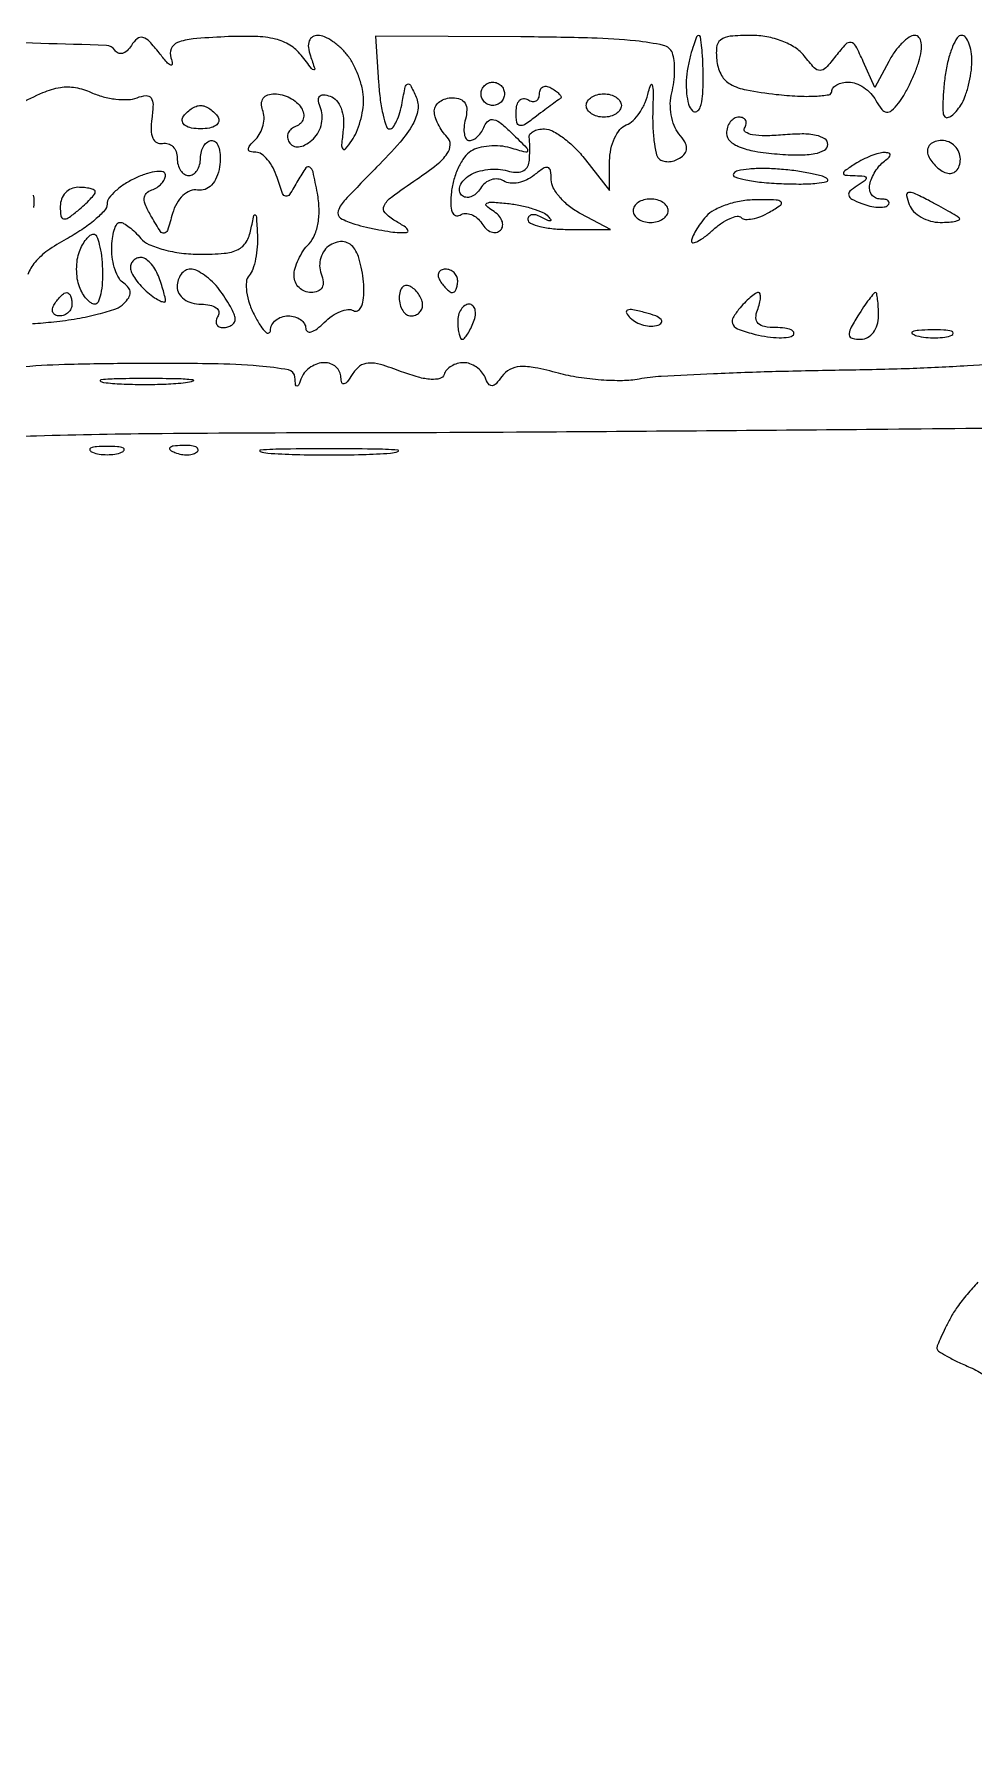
# Model space of a CAD drawing. Extents: x 0 to 37.8, y 0 to 50.8.
# Drawn here: x 6.49 to 13.3, y 38.45 to 50.77 of the extents above; entities that cross this region are included whole.
import ezdxf

# ---------------------------------------------------------------- set-up
doc = ezdxf.new("R2010")
doc.units = 0
doc.header["$MEASUREMENT"] = 0

msp = doc.modelspace()

# ---------------------------------------------------------------- linework, layer by layer
for points in [[(6.483342, 48.673863, 0.008531), (6.637682, 48.687345, 0.016909), (6.804724, 48.710547, 0.020359), (6.959659, 48.743982, 0.019474), (7.086104, 48.782018, 0.114056), (7.144575, 48.818535, 0.057001), (7.178541, 48.861275, 0.143403), (7.189155, 48.899212, 0.163219), (7.177135, 48.933663, 0.080021), (7.142795, 48.965773, -0.114337), (7.108748, 49.002249, -0.047297), (7.080514, 49.064012, -0.043529), (7.06164, 49.13879, -0.042944), (7.055881, 49.21605, -0.027887), (7.060789, 49.288982, -0.043578), (7.073901, 49.350485, -0.05382), (7.092396, 49.393663, -0.270999), (7.11417, 49.4064, -0.131083), (7.142021, 49.398971, -0.03209), (7.181924, 49.372512, -0.03068), (7.225251, 49.335194, -0.026435), (7.266026, 49.291036, 0.118005), (7.325336, 49.246586, 0.036396), (7.431535, 49.209561, 0.034138), (7.560422, 49.184177, 0.031562), (7.695012, 49.175673, 0.020984), (7.870717, 49.18305, 0.092251), (7.970359, 49.210402, 0.146995), (8.02901, 49.264365, 0.085458), (8.063407, 49.354486, -0.00395), (8.084496, 49.457463, -0.556114), (8.094226, 49.460969, -0.212862), (8.102691, 49.444792, -0.002326), (8.110079, 49.31757, -0.031559), (8.109217, 49.229086, -0.031758), (8.097215, 49.141602, -0.033468), (8.076851, 49.067078, -0.098655), (8.050109, 49.02147, 0.161406), (8.030321, 48.975559, 0.056719), (8.032241, 48.902892, 0.048691), (8.052981, 48.817044, 0.038686), (8.091162, 48.7296, 0.01935), (8.134673, 48.654946, 0.063988), (8.171012, 48.611292, 0.279062), (8.192735, 48.606787, 0.314613), (8.204953, 48.62385, -0.118774), (8.215177, 48.664188, -0.099373), (8.243111, 48.698536, -0.09116), (8.284537, 48.721606, -0.081756), (8.3331, 48.7296, -0.069717), (8.3816, 48.722804, -0.085667), (8.422723, 48.702974, -0.100075), (8.450218, 48.673523, -0.138775), (8.46, 48.638957, 0.264351), (8.472327, 48.617271, 0.215414), (8.49928, 48.614221, 0.086431), (8.54228, 48.636831, 0.032231), (8.59372, 48.682035, -0.044372), (8.650632, 48.729652, -0.05587), (8.711008, 48.762354, -0.066704), (8.765726, 48.776417, -0.169581), (8.80522, 48.767685, 0.258945), (8.834491, 48.766313, 0.159291), (8.859772, 48.791117, 0.083255), (8.876683, 48.843393, 0.038363), (8.881705, 48.914957, 0.028444), (8.876476, 48.997176, 0.02439), (8.861876, 49.08267, 0.025122), (8.84087, 49.15912, 0.062049), (8.816022, 49.211584, 0.097266), (8.781515, 49.247876, 0.113846), (8.737655, 49.265903, 0.10555), (8.687686, 49.26355, 0.074182), (8.635789, 49.241273, 0.098731), (8.595475, 49.203686, 0.08126), (8.569241, 49.150923, 0.079418), (8.560805, 49.091377, 0.087383), (8.571917, 49.034238, -0.063223), (8.585995, 48.976745, -0.152166), (8.577885, 48.934158, -0.178827), (8.54847, 48.908008, -0.093469), (8.499645, 48.8988, -0.096249), (8.452223, 48.908014, -0.097246), (8.411897, 48.934302, -0.098573), (8.384898, 48.973538, -0.101899), (8.3754, 49.019657, -0.071273), (8.383191, 49.074036, -0.03783), (8.407229, 49.137852, -0.03672), (8.442281, 49.200624, -0.046809), (8.483753, 49.252307, 0.097118), (8.524573, 49.315141, 0.054524), (8.549259, 49.403111, 0.048201), (8.556369, 49.50704, 0.039377), (8.544491, 49.6179, 0.007375), (8.51313, 49.772448, 0.196603), (8.48975, 49.806388, 0.408058), (8.460967, 49.800688, 0.019748), (8.403913, 49.709869, -0.010468), (8.342522, 49.607997, -0.294777), (8.315761, 49.595588, -0.278338), (8.292288, 49.61465, -0.009619), (8.252874, 49.731019, 0.044578), (8.223568, 49.801029, 0.053487), (8.183711, 49.860249, 0.062284), (8.139896, 49.900832, 0.156948), (8.098979, 49.914, -0.061425), (8.058388, 49.919005, -0.341357), (8.045663, 49.93515, -0.178327), (8.055325, 49.962177, -0.022278), (8.098069, 50.008909, 0.07672), (8.131022, 50.053891, 0.061633), (8.151956, 50.110187, 0.062739), (8.158282, 50.168759, 0.087391), (8.148238, 50.220409, -0.096478), (8.140099, 50.266697, -0.155851), (8.152857, 50.304246, -0.148983), (8.185626, 50.328556, -0.085828), (8.234456, 50.337, -0.067913), (8.289168, 50.329534, -0.052401), (8.345237, 50.307403, -0.053435), (8.3942, 50.274802, -0.080935), (8.427686, 50.236243, -0.089506), (8.443827, 50.195242, -0.118409), (8.442259, 50.155281, -0.128426), (8.423141, 50.122681, -0.116321), (8.389851, 50.102117, 0.091431), (8.355491, 50.083162, 0.119461), (8.333945, 50.054615, 0.127885), (8.328701, 50.020911, 0.113874), (8.340105, 49.987266, 0.137082), (8.369098, 49.960539, 0.139275), (8.407562, 49.952921, 0.102322), (8.453844, 49.966489, 0.050946), (8.504803, 50.000677, 0.082937), (8.544702, 50.046856, 0.068642), (8.570647, 50.106547, 0.069595), (8.579222, 50.170169, 0.090602), (8.56839, 50.227829, -0.044683), (8.552149, 50.284933, -0.210327), (8.559639, 50.317387, -0.25684), (8.586886, 50.329769, -0.06299), (8.636869, 50.31953, -0.135975), (8.682154, 50.28867, -0.08365), (8.715291, 50.23281, -0.069924), (8.732524, 50.158839, -0.052827), (8.731164, 50.075336, 0.008619), (8.719857, 49.967637, 0.194437), (8.728814, 49.938339, 0.475003), (8.74801, 49.93828, 0.021385), (8.793319, 49.9986, 0.050525), (8.826603, 50.059453, 0.029464), (8.854416, 50.137926, 0.029211), (8.873201, 50.220641, 0.043315), (8.879014, 50.2947, 0.052958), (8.870359, 50.37025, 0.03113), (8.845015, 50.457687, 0.030848), (8.808379, 50.542902, 0.045429), (8.765233, 50.61195, 0.040879), (8.714435, 50.668596, 0.040319), (8.654877, 50.71651, 0.043315), (8.595786, 50.749587, 0.106329), (8.547372, 50.76, 0.140581), (8.508657, 50.748895, 0.167256), (8.484854, 50.719501, 0.117822), (8.479439, 50.672497, 0.053861), (8.493456, 50.61195, -0.004338), (8.524861, 50.51919, -0.532293), (8.518416, 50.510894, -0.211299), (8.502823, 50.519101, -0.002276), (8.42639, 50.616519, 0.089364), (8.345452, 50.689218, 0.079676), (8.241002, 50.732709, 0.053248), (8.093788, 50.751827, 0.017087), (7.873089, 50.749305, 0.010962), (7.644324, 50.733835, 0.071236), (7.532273, 50.707401, 0.201666), (7.486409, 50.662758, 0.185169), (7.484114, 50.596685, -0.051153), (7.494382, 50.552685, -0.579073), (7.482993, 50.544061, -0.116561), (7.453916, 50.565431, -0.01174), (7.399367, 50.632688, 0.023235), (7.328905, 50.715595, 0.139819), (7.280949, 50.744476, 0.245483), (7.240023, 50.735444, 0.079809), (7.198235, 50.687106, -0.061686), (7.167367, 50.648683, -0.122533), (7.13382, 50.629165, -0.174243), (7.102932, 50.63108, -0.153762), (7.078409, 50.652248, 0.251814), (7.017868, 50.687222, 0.000727), (6.06561, 50.714871, 0.003696)], [(6.383741, 50.261321, -0.020371), (6.558299, 50.345916, -0.062317), (6.684266, 50.382966, -0.08431), (6.792957, 50.382245, -0.063251), (6.907426, 50.346686, 0.042104), (6.992778, 50.31617, 0.036455), (7.086259, 50.298547, 0.038142), (7.173738, 50.295291, 0.082025), (7.239625, 50.308834, -0.069008), (7.304394, 50.323904, -0.267117), (7.340445, 50.307316, -0.164269), (7.355088, 50.258583, -0.026548), (7.346378, 50.158513, 0.037294), (7.340847, 50.074011, 0.098863), (7.35319, 50.015025, 0.170464), (7.381903, 49.983646, 0.174092), (7.42365, 49.97745, -0.12222), (7.463935, 49.975602, -0.124722), (7.498336, 49.95511, -0.112004), (7.521376, 49.918549, -0.085015), (7.5294, 49.8717, 0.064853), (7.535719, 49.823186, 0.082425), (7.554251, 49.782077, 0.098894), (7.581737, 49.754577, 0.148195), (7.614, 49.7448, 0.148195), (7.646263, 49.754577, 0.098894), (7.673749, 49.782077, 0.082425), (7.692281, 49.823186, 0.064853), (7.6986, 49.8717, -0.064426), (7.704877, 49.920216, -0.082122), (7.723295, 49.961323, -0.098758), (7.750609, 49.988824, -0.149074), (7.782669, 49.9986, -0.23303), (7.812381, 49.983957, -0.095558), (7.83306, 49.942685, -0.066979), (7.841742, 49.881159, -0.041452), (7.836159, 49.80825, -0.057421), (7.81492, 49.732685, -0.092236), (7.778755, 49.676592, -0.115295), (7.731439, 49.64528, -0.1331), (7.677713, 49.640411, 0.140475), (7.624058, 49.634764, 0.091678), (7.571194, 49.601116, 0.076976), (7.526273, 49.54412, 0.060039), (7.495971, 49.471211, -0.008867), (7.459086, 49.348364, -0.277812), (7.436219, 49.328332, -0.303007), (7.409383, 49.340027, -0.010047), (7.34533, 49.444194, -0.025498), (7.302471, 49.526472, -0.109458), (7.290957, 49.580177, -0.196922), (7.306136, 49.616513, -0.11664), (7.346682, 49.641594, 0.064626), (7.384194, 49.659753, 0.063947), (7.415978, 49.68694, 0.069671), (7.437495, 49.71864, 0.114806), (7.4448, 49.750036, 0.339246), (7.428397, 49.771429, 0.090188), (7.382672, 49.775218, 0.05436), (7.314441, 49.760971, 0.028275), (7.2333, 49.729407, 0.034272), (7.15235, 49.685598, 0.042152), (7.083928, 49.633712, 0.04737), (7.036174, 49.581732, 0.163531), (7.0218, 49.538959, -0.186451), (7.003984, 49.492844, -0.031344), (6.934821, 49.425672, -0.030617), (6.839087, 49.35336, -0.022928), (6.7257, 49.285416, 0.03147), (6.592478, 49.202464, 0.062486), (6.501162, 49.118303, 0.079971), (6.448003, 49.029968, 0.095826)], [(6.491518, 49.514673, 0.110396), (6.489513, 49.603031, 0.136543)], [(2.869927, 25.015457, 0.000745), (2.865099, 26.578014, 0.001167), (2.855808, 27.921689, 0.000291), (2.844255, 29.096853, 0.044871), (2.830953, 29.2293, -0.045454), (2.817342, 29.366436, -0.00006), (2.79601, 32.045158, -0.000525), (2.775627, 35.046291, -0.000324), (2.757639, 38.5776), (2.716826, 47.7567), (4.282079, 47.735594, 0.00356), (4.964156, 47.731253, 0.01029), (5.436428, 47.741329, 0.006984), (5.775202, 47.76028, 0.564135), (5.795073, 47.799044, -0.574995), (5.816711, 47.839602, -0.001891), (6.511469, 47.862723, -0.005337), (7.421329, 47.879842, -0.001867), (8.729957, 47.885606, 0.001595), (10.274904, 47.891571, 0.000498), (12.59164, 47.910214, 0.000498), (15.178858, 47.936189, 0.00055)], [(13.60222, 48.393017, -0.003785), (13.249021, 48.368198, -0.00717), (12.829306, 48.347933, -0.004886), (12.3516, 48.336404, 0.0032), (11.863398, 48.326268, 0.004018), (11.411124, 48.310345, 0.003233), (11.032148, 48.291497, 0.031397), (10.872581, 48.27243, -0.04311), (10.752363, 48.260909, -0.020631), (10.597192, 48.265859, -0.020279), (10.434549, 48.284431, -0.027202), (10.289407, 48.315161, 0.016681), (10.119407, 48.354907, 0.063293), (10.010773, 48.362512, 0.108023), (9.936023, 48.341685, 0.118347), (9.879635, 48.291976, -0.028774), (9.837461, 48.238764, -0.199994), (9.808144, 48.224664, -0.267139), (9.783001, 48.23739, -0.048707), (9.757809, 48.28545, 0.082821), (9.732981, 48.32588, 0.064642), (9.69437, 48.360136, 0.06484), (9.648429, 48.383305, 0.0846), (9.6021, 48.3912, 0.070039), (9.556857, 48.384831, 0.065861), (9.514096, 48.366183, 0.070253), (9.480191, 48.338595, 0.106837), (9.460912, 48.306036, -0.247805), (9.430368, 48.276818, -0.085813), (9.367754, 48.270144, -0.052665), (9.275385, 48.286022, -0.021365), (9.153956, 48.326021, 0.016905), (9.000549, 48.378073, 0.087911), (8.912134, 48.388549, 0.152126), (8.850153, 48.365264, 0.086636), (8.795889, 48.305434, -0.020649), (8.759587, 48.252948, -0.172151), (8.735841, 48.237274, -0.409009), (8.720454, 48.246373, -0.062088), (8.715095, 48.28545, 0.11214), (8.705411, 48.325794, 0.098871), (8.678975, 48.360136, 0.09314), (8.639813, 48.383182, 0.086757), (8.59395, 48.3912, 0.080074), (8.544944, 48.383301, 0.064399), (8.496771, 48.360136, 0.065245), (8.456689, 48.325881, 0.087674), (8.431429, 48.28545, -0.009076), (8.407718, 48.22963, -0.295955), (8.395956, 48.222, -0.382689), (8.386842, 48.230173, -0.011437), (8.382079, 48.28545, 0.344549), (8.334903, 48.338517, 0.023849), (8.122993, 48.366824, 0.018299), (7.783373, 48.383311, 0.004257), (7.21215, 48.385254, 0.004962), (6.755492, 48.378387, 0.012424), (6.422581, 48.361792, 0.01926)], [(13.325155, 41.737132, 0.017852), (13.246209, 41.648953, 0.017978), (13.175353, 41.557385, 0.032814), (13.125421, 41.477209, 0.007975), (13.088262, 41.405033, 0.010567), (13.0569, 41.338132, 0.008136), (13.032931, 41.281591, 0.09647), (13.0284, 41.258325, 0.254379), (13.038828, 41.239154, 0.014047), (13.099198, 41.202446, 0.018931), (13.177054, 41.161877, 0.012455), (13.269413, 41.120896, -0.06586), (13.374089, 41.060374, -0.032348)]]:
    msp.add_lwpolyline(points, format="xyb")
for points in [[(10.0175, 50.748967), (8.963863, 50.755238), (8.986881, 50.419343, 0.016025), (8.999862, 50.290583, 0.025721), (9.020048, 50.182081, 0.023336), (9.043733, 50.100343, 0.320311), (9.067466, 50.083324, 0.239379), (9.091864, 50.095649, 0.046908), (9.117904, 50.139152, 0.040495), (9.14138, 50.200649, 0.027644), (9.158331, 50.27355, -0.007715), (9.179943, 50.38677, -0.253924), (9.197283, 50.407298, -0.385997), (9.217756, 50.399482, -0.012436), (9.25902, 50.312844, -0.1448), (9.271224, 50.220945, -0.089499), (9.235221, 50.117222, -0.052138), (9.142771, 49.986845, -0.01488), (8.973339, 49.805244, 0.004792), (8.746632, 49.571876, 0.098881), (8.694555, 49.489583, 0.366017), (8.712638, 49.43758, 0.064882), (8.815084, 49.393683, 0.012194), (8.89897, 49.372187, 0.009862), (8.98995, 49.353106, 0.009995), (9.07462, 49.33883, 0.025228), (9.1368, 49.332806, 0.036562), (9.190426, 49.334251, 0.48193), (9.199763, 49.348735, 0.169352), (9.181268, 49.372512, 0.011893), (9.108273, 49.417305, -0.070729), (9.034348, 49.475611, -0.32008), (9.026999, 49.526945, -0.115831), (9.08083, 49.589828, -0.008832), (9.264582, 49.719494, 0.017868), (9.408332, 49.824873, 0.07), (9.484164, 49.904226, 0.150242), (9.505738, 49.968317, 0.205792), (9.483458, 50.024182, -0.045118), (9.447921, 50.066785, -0.036973), (9.417877, 50.117928, -0.038365), (9.397248, 50.169496, -0.076106), (9.3906, 50.21292, -0.137626), (9.400858, 50.249483, -0.100182), (9.429692, 50.280635, -0.086061), (9.47282, 50.301608, -0.07035), (9.52368, 50.3088, -0.092997), (9.578276, 50.298557, -0.167032), (9.612702, 50.269446, -0.140319), (9.625534, 50.221021, -0.059069), (9.6162, 50.1537, 0.04056), (9.605711, 50.09427, 0.069839), (9.608009, 50.044161, 0.10572), (9.621953, 50.010801, 0.24583), (9.64527, 49.9986, 0.12909), (9.674803, 50.006354, 0.064463), (9.705963, 50.029664, 0.05746), (9.733937, 50.063906, 0.053841), (9.754107, 50.10435, -0.143202), (9.78212, 50.142014, -0.229257), (9.820665, 50.149671, -0.107995), (9.874578, 50.122299, -0.024275), (9.951507, 50.05297, -0.002967), (10.058033, 49.945898, -0.223295), (10.065901, 49.923477, -0.461337), (10.052302, 49.914084, -0.006075), (9.9405, 49.945289, 0.050947), (9.86717, 49.958824, 0.040819), (9.786831, 49.958754, 0.042231), (9.711788, 49.946113, 0.077513), (9.654972, 49.921689, 0.098136), (9.608598, 49.877932, 0.043363), (9.565672, 49.805021, 0.040698), (9.532231, 49.717266, 0.043377), (9.514326, 49.627103, 0.028191), (9.509643, 49.538763, 0.088212), (9.520216, 49.48045, 0.21378), (9.544069, 49.456171, 0.235883), (9.576662, 49.459121, -0.130789), (9.615144, 49.47075, -0.100644), (9.658584, 49.463417, -0.088388), (9.700387, 49.438121, -0.07432), (9.733859, 49.398539, 0.067365), (9.765721, 49.359784, 0.101771), (9.802949, 49.337198, 0.129757), (9.839444, 49.33411, 0.154137), (9.87, 49.35, 0.167835), (9.885099, 49.381034, 0.12771), (9.88002, 49.418771, 0.096022), (9.854418, 49.457909, 0.061697), (9.811992, 49.491994, -0.05015), (9.767491, 49.52609, -0.527811), (9.770444, 49.545049, -0.127908), (9.811383, 49.552946, -0.010586), (9.920327, 49.543658, -0.024417), (10.013763, 49.529055, -0.026523), (10.102736, 49.505681, -0.027311), (10.176119, 49.477679, -0.104156), (10.215585, 49.449101, -0.043974), (10.232888, 49.426276, -0.52162), (10.229237, 49.417662, -0.166997), (10.211334, 49.419867, -0.017168), (10.17315, 49.440129, 0.051211), (10.132606, 49.458228, 0.107614), (10.098464, 49.461761, 0.177605), (10.076295, 49.4507, 0.191395), (10.0674, 49.428313, 0.299779), (10.08595, 49.400154, 0.041989), (10.155425, 49.376988, 0.036619), (10.252217, 49.360899, 0.022882), (10.367061, 49.35564), (10.666722, 49.35564), (10.451661, 49.468322, -0.045168), (10.369387, 49.521394, -0.047966), (10.299774, 49.58743, -0.053134), (10.251948, 49.655896, -0.126561), (10.2366, 49.715561, 0.037708), (10.23162, 49.781494, 0.299368), (10.212157, 49.803134, 0.218108), (10.178742, 49.797296, 0.022572), (10.113406, 49.747876, -0.063308), (10.059009, 49.713294, -0.063278), (9.997682, 49.693416, -0.069242), (9.938997, 49.690551, -0.116549), (9.892447, 49.706055, 0.116), (9.849736, 49.720333, 0.100481), (9.80268, 49.7152, 0.093217), (9.758484, 49.691351, 0.084321), (9.724141, 49.652339, -0.067365), (9.692279, 49.613584, -0.101771), (9.655051, 49.590998, -0.129757), (9.618556, 49.58791, -0.154137), (9.588, 49.6038, -0.169457), (9.572959, 49.634964, -0.126346), (9.578227, 49.673063, -0.094774), (9.604098, 49.712744, -0.061025), (9.64685, 49.747469, -0.067377), (9.70534, 49.77399, -0.043594), (9.778233, 49.789072, -0.043248), (9.853532, 49.791365, -0.061499), (9.91935, 49.779468, 0.062844), (9.979502, 49.768761, 0.111163), (10.028941, 49.777287, 0.141335), (10.062313, 49.80389, 0.132601), (10.077418, 49.844849, 0.012106), (10.08052, 49.892171, 0.010307), (10.081551, 49.9422, 0.010435), (10.0806, 49.987775, 0.028724), (10.077418, 50.01975, -0.195739), (10.083075, 50.043911, -0.108908), (10.105816, 50.064562, -0.07913), (10.142673, 50.078534, -0.051153), (10.18816, 50.0832, -0.125561), (10.246409, 50.068338, -0.036434), (10.324952, 50.01772, -0.034137), (10.408257, 49.945602, -0.03063), (10.48426, 49.860291), (10.6596, 49.637382), (10.6596, 49.85124, -0.052295), (10.668538, 49.936465, -0.056168), (10.694949, 50.015842, -0.063106), (10.733853, 50.077967, -0.130451), (10.779938, 50.111276, 0.104216), (10.829061, 50.143046, 0.049815), (10.877109, 50.201324, 0.046364), (10.916966, 50.274758, 0.04894), (10.941746, 50.352977, -0.043455), (10.956718, 50.402096, -0.723948), (10.967955, 50.401363, -0.064473), (10.974319, 50.350149, -0.007705), (10.97197, 50.235788, 0.016922), (10.97171, 50.111995, 0.02186), (10.980275, 49.998688, 0.020315), (10.995091, 49.906757, 0.147298), (11.016034, 49.867766, 0.125317), (11.044249, 49.851004, 0.076834), (11.082807, 49.845831, 0.068824), (11.125482, 49.852605, 0.064767), (11.165679, 49.87076, 0.088236), (11.203737, 49.904791, 0.174171), (11.216339, 49.942779, 0.128363), (11.20316, 49.988626, 0.039393), (11.161323, 50.047981, -0.080965), (11.126932, 50.106524, -0.048902), (11.10528, 50.184199, -0.047485), (11.098637, 50.267884, -0.060097), (11.109129, 50.344709, 0.032614), (11.12382, 50.420866, 0.027656), (11.129559, 50.502626, 0.028586), (11.126367, 50.577884, 0.066816), (11.113383, 50.632608, 0.253536), (11.049395, 50.68736, 0.026354), (10.847069, 50.719695, 0.019847), (10.530157, 50.740672, 0.005113)], [(11.303962, 50.76, 0.305899), (11.289187, 50.750027, 0.014879), (11.267642, 50.691659, 0.019935), (11.245713, 50.616524, 0.012586), (11.22587, 50.52735, 0.035568), (11.214163, 50.432391, 0.038725), (11.216566, 50.339432, 0.042048), (11.231392, 50.261211, 0.125571), (11.258308, 50.21433, 0.332347), (11.289534, 50.209353, 0.193169), (11.315404, 50.239728, 0.062512), (11.331714, 50.320612, 0.018533), (11.3364, 50.44698, 0.009723), (11.334066, 50.566996, 0.016094), (11.326871, 50.66805, 0.009948), (11.316874, 50.748815, 0.372909)], [(11.680739, 50.76, 0.022188), (11.53155, 50.753376, 0.144194), (11.462356, 50.726128, 0.210943), (11.433032, 50.671603, 0.054737), (11.436266, 50.56965, 0.091235), (11.469636, 50.469971, 0.141374), (11.533406, 50.406264, 0.081209), (11.64885, 50.365174, 0.016364), (11.86515, 50.333111, 0.015565), (12.019228, 50.320245, 0.026197), (12.148957, 50.320271, 0.024755), (12.246379, 50.330251, 0.370481), (12.267, 50.354261, -0.176674), (12.276373, 50.379959, -0.092607), (12.303042, 50.401819, -0.072744), (12.342754, 50.416618, -0.052918), (12.389696, 50.4216, -0.092062), (12.442105, 50.411868, -0.05623), (12.49809, 50.382753, -0.053845), (12.54898, 50.339934, -0.063465), (12.586401, 50.289354, 0.034558), (12.628786, 50.224562, 0.200998), (12.663338, 50.204516, 0.218435), (12.699968, 50.215892, 0.041002), (12.749451, 50.268204, 0.037969), (12.787745, 50.32421, 0.017267), (12.829478, 50.402581, 0.016983), (12.867992, 50.488635, 0.02235), (12.896847, 50.56965, 0.035832), (12.914452, 50.646276, 0.076458), (12.914549, 50.706881, 0.128485), (12.898013, 50.745282, 0.231146), (12.867878, 50.76, 0.153614), (12.827427, 50.747272, 0.044185), (12.776553, 50.704595, 0.039959), (12.724674, 50.643575, 0.033346), (12.67961, 50.571386), (12.578667, 50.382773), (12.494924, 50.570448, 0.015486), (12.440769, 50.682366, 0.225515), (12.406602, 50.708101, 0.263235), (12.368475, 50.695768, 0.020561), (12.296791, 50.611012, -0.020142), (12.223766, 50.524524, -0.211421), (12.182301, 50.506373, -0.209696), (12.140786, 50.524788, -0.019795), (12.067323, 50.61195, 0.086141), (12.002464, 50.670959, 0.050194), (11.908242, 50.718353, 0.046428), (11.796972, 50.749501, 0.04507)], [(13.207202, 50.76, 0.255097), (13.175539, 50.742721, 0.042473), (13.141934, 50.679233, 0.037624), (13.111826, 50.590383, 0.025096), (13.090329, 50.48505, 0.01419), (13.076977, 50.37683, 0.019626), (13.071587, 50.279161, 0.01656), (13.072957, 50.199633, 0.175846), (13.085327, 50.17025, 0.281027), (13.105414, 50.164555, 0.090296), (13.134488, 50.178663, 0.059712), (13.168074, 50.210024, 0.034125), (13.200904, 50.25485, 0.052455), (13.231201, 50.316138, 0.026363), (13.25687, 50.398658, 0.02585), (13.274649, 50.487655, 0.034684), (13.280905, 50.56965, 0.037552), (13.275921, 50.642547, 0.056582), (13.259789, 50.704085, 0.074529), (13.235831, 50.746103, 0.229878)], [(9.8136, 50.4216, -0.099038), (9.845887, 50.415141, -0.097945), (9.873349, 50.396749, -0.097945), (9.891741, 50.369287, -0.099038), (9.8982, 50.337, -0.099038), (9.891741, 50.304713, -0.097945), (9.873349, 50.277251, -0.097945), (9.845887, 50.258859, -0.099038), (9.8136, 50.2524, -0.099038), (9.781313, 50.258859, -0.097945), (9.753851, 50.277251, -0.097945), (9.735459, 50.304713, -0.099038), (9.729, 50.337, -0.099038), (9.735459, 50.369287, -0.097945), (9.753851, 50.396749, -0.097945), (9.781313, 50.415141, -0.099038)], [(10.242229, 50.375821, -0.024388), (10.274952, 50.353321, -0.048039), (10.298086, 50.331894, -0.080018), (10.309034, 50.314738, -0.380774), (10.305679, 50.304589, 0.02591), (10.288636, 50.293531, 0.001872), (10.243277, 50.260378, 0.00262), (10.189508, 50.220333, 0.001978), (10.13085, 50.175802, -0.015746), (10.046654, 50.115464, -0.198368), (10.009114, 50.107906, -0.319875), (9.988007, 50.130174, -0.034877), (9.9828, 50.204734, -0.060393), (9.988947, 50.255436, -0.129057), (10.007651, 50.28984, -0.191481), (10.035323, 50.302792, -0.154445), (10.0674, 50.2947, 0.088621), (10.099701, 50.281919, 0.167455), (10.127149, 50.285558, 0.177706), (10.14545, 50.304991, 0.101261), (10.152, 50.337, -0.110494), (10.159079, 50.368642, -0.183078), (10.178505, 50.38742, -0.159979), (10.207747, 50.390031, -0.081518)], [(10.6173, 50.337, -0.064853), (10.665814, 50.330681, -0.082425), (10.706923, 50.312149, -0.098894), (10.734423, 50.284663, -0.148195), (10.7442, 50.2524, -0.148195), (10.734423, 50.220137, -0.098894), (10.706923, 50.192651, -0.082425), (10.665814, 50.174119, -0.064853), (10.6173, 50.1678, -0.064853), (10.568786, 50.174119, -0.082425), (10.527677, 50.192651, -0.098894), (10.500177, 50.220137, -0.148195), (10.4904, 50.2524, -0.148195), (10.500177, 50.284663, -0.098894), (10.527677, 50.312149, -0.082425), (10.568786, 50.330681, -0.064853)], [(7.6986, 50.2524, -0.094481), (7.730993, 50.246224, -0.052849), (7.766655, 50.227549, -0.050113), (7.799965, 50.200161, -0.057296), (7.8255, 50.1678, -0.210115), (7.829986, 50.135819, -0.178861), (7.809791, 50.108051, -0.100989), (7.763604, 50.089244, -0.046386), (7.6986, 50.0832, -0.046386), (7.633596, 50.089244, -0.100989), (7.587409, 50.108051, -0.178861), (7.567214, 50.135819, -0.210115), (7.5717, 50.1678, -0.057296), (7.597235, 50.200161, -0.050113), (7.630545, 50.227549, -0.052849), (7.666207, 50.246224, -0.094481)], [(11.595193, 50.1678, 0.131194), (11.561027, 50.158678, 0.100625), (11.531918, 50.133025, 0.088251), (11.512338, 50.094652, 0.074074), (11.5056, 50.049419, 0.211932), (11.529284, 49.996051, 0.088139), (11.597555, 49.953287, 0.054549), (11.710732, 49.92138, 0.021267), (11.87224, 49.901369, 0.018147), (12.03219, 49.894253, 0.048674), (12.145588, 49.904385, 0.082382), (12.215147, 49.929836, 0.27032), (12.23884, 49.970497, 0.256427), (12.216936, 50.010361, 0.089685), (12.154277, 50.035929, 0.05362), (12.05278, 50.046255, 0.021387), (11.912917, 50.039464, -0.019681), (11.7867, 50.032905, -0.047168), (11.693394, 50.040545, -0.09636), (11.642553, 50.060153, -0.412269), (11.63591, 50.088718, 0.090171), (11.647748, 50.118906, 0.168913), (11.644111, 50.14457, 0.176476), (11.62558, 50.161694, 0.099479)], [(12.6477, 49.911409, 0.067616), (12.606471, 49.905808, 0.024967), (12.550674, 49.887319, 0.024204), (12.490996, 49.86079, 0.026766), (12.4362, 49.8294, 0.007698), (12.361483, 49.779467, 0.246379), (12.3516, 49.760627, 0.392993), (12.363138, 49.748215, 0.013145), (12.4362, 49.7448, -0.017229), (12.50133, 49.741223, -0.335294), (12.51538, 49.728487, -0.291483), (12.507839, 49.709595, -0.014686), (12.450257, 49.670678, 0.041669), (12.398759, 49.63167, 0.28059), (12.389922, 49.602283, 0.214251), (12.411857, 49.574996, 0.026297), (12.483515, 49.543082, 0.034041), (12.542695, 49.524882, 0.042159), (12.59971, 49.516497, 0.047444), (12.646938, 49.518059, 0.165877), (12.673909, 49.531309, 0.167382), (12.68206, 49.548025, 0.257891), (12.676196, 49.562589, 0.12791), (12.654413, 49.572548, 0.043621), (12.6195, 49.5756, -0.112572), (12.583523, 49.583804, -0.123027), (12.556006, 49.606664, -0.115961), (12.541417, 49.640993, -0.092351), (12.54195, 49.68135, -0.054854), (12.556228, 49.726389, -0.036383), (12.581738, 49.774294, -0.036499), (12.613753, 49.817743, -0.057357), (12.6477, 49.849255, 0.027276), (12.681857, 49.877341, 0.210031), (12.69, 49.89587, 0.352219), (12.680354, 49.907865, 0.054102)], [(13.06365, 49.9986, 0.077096), (13.014981, 49.991051, 0.119977), (12.978885, 49.969089, 0.144529), (12.961074, 49.936357, 0.134046), (12.963188, 49.898137, 0.068635), (12.983399, 49.857221, 0.04742), (13.016349, 49.817349, 0.04742), (13.056221, 49.784399, 0.068635), (13.097137, 49.764188, 0.134046), (13.135357, 49.762074, 0.144529), (13.168089, 49.779885, 0.119977), (13.190051, 49.815981, 0.077096), (13.1976, 49.86465, 0.099038), (13.187374, 49.91577, 0.097945), (13.158252, 49.959252, 0.097945), (13.11477, 49.988374, 0.099038)], [(11.889438, 49.791612, 0.018397), (11.772764, 49.796561, 0.025923), (11.668781, 49.79175, 0.02433), (11.586555, 49.779598, 0.208821), (11.556725, 49.758878, 0.481827), (11.564963, 49.73603, 0.03044), (11.644153, 49.714463, 0.026732), (11.759344, 49.696867, 0.01427), (11.903107, 49.686846, 0.011431), (12.046041, 49.684245, 0.023354), (12.158046, 49.690004, 0.031604), (12.230706, 49.701823, 0.58987), (12.235821, 49.719579, 0.13021), (12.201102, 49.739756, 0.015611), (12.114111, 49.760699, 0.017745), (12.007092, 49.77902, 0.013722)], [(6.8103, 49.6602, 0.107348), (6.761884, 49.649684, 0.099536), (6.720677, 49.61988, 0.095788), (6.693049, 49.575341, 0.091307), (6.6834, 49.522941, 0.035496), (6.688284, 49.454226, 0.304492), (6.707876, 49.432469, 0.217533), (6.741693, 49.438686, 0.020633), (6.8103, 49.491, 0.013852), (6.858907, 49.533668, 0.019119), (6.899923, 49.574763, 0.016008), (6.930893, 49.61049, 0.172217), (6.9372, 49.628259, 0.294983), (6.929211, 49.640622, 0.044235), (6.899923, 49.650817, 0.037907), (6.858932, 49.657888, 0.023761)], [(10.9557, 49.5756, 0.064853), (10.907186, 49.569281, 0.082425), (10.866077, 49.550749, 0.098894), (10.838577, 49.523263, 0.148195), (10.8288, 49.491, 0.148195), (10.838577, 49.458737, 0.098894), (10.866077, 49.431251, 0.082425), (10.907186, 49.412719, 0.064853), (10.9557, 49.4064, 0.064853), (11.004214, 49.412719, 0.082425), (11.045323, 49.431251, 0.098894), (11.072823, 49.458737, 0.148195), (11.0826, 49.491, 0.148195), (11.072823, 49.523263, 0.098894), (11.045323, 49.550749, 0.082425), (11.004214, 49.569281, 0.064853)], [(11.7171, 49.569809, 0.042096), (11.612175, 49.560691, 0.038316), (11.50679, 49.534071, 0.040488), (11.416119, 49.495206, 0.091004), (11.35755, 49.449053, 0.022198), (11.317071, 49.39874, 0.024939), (11.282864, 49.346898, 0.025312), (11.258474, 49.300365, 0.108462), (11.2518, 49.269959, 0.454581), (11.264396, 49.258967, 0.086974), (11.297306, 49.269485, 0.043448), (11.3472, 49.301444, 0.019759), (11.406715, 49.351173, -0.032183), (11.469715, 49.40121, -0.048448), (11.530882, 49.435429, -0.061002), (11.58179, 49.450697, -0.243373), (11.61187, 49.44113, 0.189781), (11.641916, 49.42806, 0.056581), (11.692705, 49.432022, 0.047855), (11.753711, 49.449996, 0.036155), (11.816505, 49.480673, 0.018713), (11.897693, 49.532042, 0.485847), (11.899152, 49.554561, 0.178973), (11.864348, 49.568333, 0.006286)], [(12.966854, 49.566098, 0.010742), (12.861903, 49.617853, 0.165228), (12.822375, 49.622185, 0.410955), (12.808544, 49.600732, 0.039823), (12.827855, 49.535258, 0.10423), (12.859728, 49.485979, 0.066687), (12.913963, 49.444252, 0.062739), (12.981241, 49.416021, 0.068101), (13.051551, 49.4064, 0.016641), (13.116068, 49.408548, 0.037964), (13.16426, 49.415459, 0.081061), (13.189513, 49.425549, 0.508261), (13.19055, 49.437241, 0.04415), (13.167183, 49.454297, 0.004919), (13.110299, 49.487814, 0.005954), (13.041594, 49.526309, 0.004793)], [(6.925101, 49.321607, -0.305602), (6.94679, 49.306873, -0.034032), (6.966167, 49.246974, -0.032173), (6.981122, 49.16502, -0.020169), (6.988508, 49.067807, -0.023586), (6.987375, 48.970609, -0.038138), (6.976245, 48.888697, -0.045051), (6.958075, 48.830236, -0.303707), (6.93411, 48.8142, -0.157187), (6.906327, 48.823156, -0.055954), (6.875024, 48.851477, -0.048718), (6.845321, 48.892541, -0.040633), (6.822006, 48.9411, -0.055611), (6.806906, 48.998959, -0.036064), (6.801919, 49.068, -0.036064), (6.806906, 49.137041, -0.055611), (6.822006, 49.1949, -0.034955), (6.844647, 49.243458, -0.044238), (6.872378, 49.284466, -0.050601), (6.900834, 49.312995, -0.174001)], [(7.266549, 49.1526, 0.097268), (7.237714, 49.146937, 0.097511), (7.213192, 49.130792, 0.09835), (7.196772, 49.10669, 0.100837), (7.191, 49.078359, 0.117955), (7.199539, 49.042667, 0.036411), (7.228277, 48.994989, 0.034151), (7.269335, 48.944578, 0.031583), (7.3179, 48.8988, 0.020169), (7.366641, 48.861562, 0.043307), (7.407523, 48.837855, 0.082328), (7.434715, 48.830193, 0.446923), (7.4448, 48.839222, 0.058751), (7.441774, 48.864885, 0.010955), (7.429716, 48.910835, 0.011599), (7.413108, 48.964194, 0.010366), (7.393449, 49.018781, 0.045844), (7.36821, 49.069976, 0.052351), (7.334989, 49.113291, 0.059761), (7.299209, 49.142975, 0.144282)], [(7.625823, 49.068, 0.130683), (7.589052, 49.058222, 0.100649), (7.557724, 49.030723, 0.088423), (7.536654, 48.989587, 0.074385), (7.5294, 48.9411, 0.131786), (7.54261, 48.89185, 0.104647), (7.579582, 48.850758, 0.089375), (7.635789, 48.823515, 0.068368), (7.703593, 48.8142, -0.047867), (7.766669, 48.808148, -0.104212), (7.811258, 48.789349, -0.181468), (7.830458, 48.761589, -0.202618), (7.8255, 48.7296, 0.082592), (7.812259, 48.697274, 0.161196), (7.814891, 48.669851, 0.182303), (7.832779, 48.651623, 0.108972), (7.862807, 48.645, 0.069498), (7.896849, 48.649755, 0.08851), (7.925292, 48.663638, 0.104869), (7.943793, 48.684264, 0.142086), (7.949709, 48.70845, 0.094564), (7.941796, 48.742106, 0.019699), (7.914796, 48.796751, 0.020021), (7.877853, 48.858615, 0.017735), (7.834633, 48.91995, 0.037549), (7.784508, 48.9766, 0.038672), (7.726936, 49.02451, 0.04167), (7.670692, 49.057727, 0.11302)], [(9.470207, 49.068, 0.108972), (9.440179, 49.061377, 0.182303), (9.422291, 49.043149, 0.161196), (9.419659, 49.015726, 0.082592), (9.4329, 48.9834, 0.029505), (9.455657, 48.951017, 0.035638), (9.480786, 48.923651, 0.038439), (9.504665, 48.904345, 0.151918), (9.522493, 48.8988, 0.210953), (9.536759, 48.905099, 0.081139), (9.548841, 48.923651, 0.061769), (9.557064, 48.951011, 0.042167), (9.5598, 48.9834, 0.105053), (9.552942, 49.01568, 0.099167), (9.533482, 49.043149, 0.09642), (9.504407, 49.06156, 0.093332)], [(9.2214, 48.9411, 0.139169), (9.189282, 48.950232, 0.191142), (9.161651, 48.939283, 0.138808), (9.142998, 48.908161, 0.066118), (9.1368, 48.861493, 0.062283), (9.143106, 48.811062, 0.080552), (9.161651, 48.768344, 0.097988), (9.189135, 48.739754, 0.153634), (9.2214, 48.7296, 0.092995), (9.253695, 48.735659, 0.096318), (9.281149, 48.752985, 0.099231), (9.299523, 48.778833, 0.105429), (9.306, 48.809207, 0.089642), (9.299799, 48.843519, 0.053229), (9.281149, 48.880789, 0.051032), (9.253761, 48.915195, 0.06081)], [(6.730693, 48.8988, -0.210953), (6.744959, 48.892501, -0.081139), (6.757041, 48.873949, -0.061769), (6.765264, 48.846589, -0.042167), (6.768, 48.8142, -0.105053), (6.761142, 48.78192, -0.099167), (6.741682, 48.754451, -0.09642), (6.712607, 48.73604, -0.093332), (6.678407, 48.7296, -0.108972), (6.648379, 48.736223, -0.182303), (6.630491, 48.754451, -0.161196), (6.627859, 48.781874, -0.082592), (6.6411, 48.8142, -0.029505), (6.663857, 48.846583, -0.035638), (6.688986, 48.873949, -0.038439), (6.712865, 48.893255, -0.151918)], [(9.641745, 48.8142, 0.152681), (9.610493, 48.804429, 0.098158), (9.583871, 48.776923, 0.08088), (9.565911, 48.735821, 0.062722), (9.5598, 48.6873, 0.024748), (9.562209, 48.63867, 0.039339), (9.569567, 48.597677, 0.046727), (9.580195, 48.568529, 0.289661), (9.593049, 48.5604, 0.222225), (9.608811, 48.56777, 0.030693), (9.630835, 48.597677, 0.030395), (9.653918, 48.638692, 0.02136), (9.674994, 48.6873, 0.055937), (9.687642, 48.735891, 0.100118), (9.685314, 48.776923, 0.147206), (9.668866, 48.803838, 0.184534)], [(11.73651, 48.8988, 0.156479), (11.714743, 48.891817, 0.022427), (11.677472, 48.862547, 0.02367), (11.635313, 48.822645, 0.018211), (11.593093, 48.775386, 0.058188), (11.549842, 48.708862, 0.269164), (11.552736, 48.664843, 0.163361), (11.597337, 48.630553, 0.021422), (11.713574, 48.596025, 0.025694), (11.802761, 48.578454, 0.032635), (11.886411, 48.571924, 0.034351), (11.954623, 48.575749, 0.166695), (11.98894, 48.59254, 0.327445), (11.991965, 48.612224, 0.177316), (11.972925, 48.62959, 0.069748), (11.926605, 48.641377, 0.027487), (11.860755, 48.645, -0.043504), (11.78084, 48.651966, -0.149088), (11.734881, 48.675306, -0.205157), (11.718119, 48.714931, -0.090726), (11.728806, 48.7719, 0.026793), (11.74455, 48.820574, 0.049698), (11.751157, 48.861523, 0.076646), (11.748576, 48.889383, 0.344046)], [(12.58345, 48.8988, 0.2271), (12.570979, 48.892828, 0.007835), (12.536909, 48.849097, 0.013272), (12.497917, 48.794443, 0.008719), (12.455833, 48.7296, 0.016563), (12.402044, 48.636761, 0.156511), (12.393844, 48.592079, 0.310659), (12.415636, 48.567798, 0.05931), (12.477783, 48.5604, 0.129343), (12.52691, 48.573325, 0.10288), (12.568298, 48.609592, 0.08965), (12.595914, 48.664312, 0.072266), (12.6054, 48.7296, 0.012181), (12.603819, 48.79447, 0.020074), (12.598952, 48.849097, 0.015048), (12.592128, 48.891626, 0.359825)], [(10.920181, 48.752339, 0.013933), (10.828412, 48.773625, 0.131195), (10.788384, 48.771186, 0.470166), (10.781135, 48.752499, 0.069225), (10.809211, 48.715349, 0.0741), (10.851649, 48.683918, 0.058506), (10.904936, 48.663087, 0.059552), (10.960486, 48.65544, 0.085105), (11.009566, 48.662955, 0.170804), (11.033936, 48.681873, 0.353106), (11.031533, 48.704349, 0.106885), (10.992926, 48.729227, 0.02593)], [(12.9861, 48.628507, 0.012823), (12.89573, 48.625072, 0.080377), (12.850816, 48.614837, 0.597527), (12.849332, 48.601291, 0.087174), (12.88196, 48.586373, 0.037336), (12.946899, 48.574537, 0.029507), (13.018249, 48.571206, 0.030339), (13.085174, 48.576101, 0.06278), (13.13576, 48.589508, 0.31318), (13.145656, 48.604635, 0.333666), (13.134755, 48.618344, 0.052471), (13.077478, 48.627005, 0.014395)], [(7.3179, 48.278839, -0.004587), (7.52991, 48.27665, -0.026082), (7.642395, 48.268576, -0.78507), (7.643719, 48.257197, -0.062969), (7.590963, 48.244859, -0.015806), (7.448881, 48.234561, -0.010474), (7.28536, 48.231324, -0.010546), (7.126225, 48.234865, -0.02012), (6.998763, 48.245541, -0.180442), (6.975407, 48.257726, -0.613017), (6.979871, 48.26934, -0.021409), (7.105174, 48.277011, -0.004873)], [(7.0218, 47.785642, 0.017491), (6.946384, 47.783003, 0.078554), (6.903492, 47.773107, 0.447206), (6.898336, 47.758815, 0.174857), (6.91605, 47.742971, 0.057986), (6.964273, 47.729745, 0.037979), (7.0218, 47.725369, 0.037979), (7.079327, 47.729745, 0.057986), (7.12755, 47.742971, 0.174857), (7.145264, 47.758815, 0.447206), (7.140108, 47.773107, 0.078554), (7.097216, 47.783003, 0.017491)], [(7.56465, 47.792321, 0.018894), (7.501511, 47.787326, 0.168741), (7.476828, 47.77537, 0.470617), (7.478287, 47.759952, 0.054073), (7.513537, 47.741209, 0.051402), (7.559803, 47.728008, 0.05415), (7.606972, 47.724842, 0.060344), (7.648029, 47.731539, 0.126455), (7.675687, 47.747887, 0.296942), (7.679597, 47.766403, 0.208169), (7.664154, 47.782024, 0.077125), (7.623547, 47.791391, 0.028489)], [(8.6292, 47.767701, 0.002911), (8.310713, 47.765847, 0.014551), (8.132307, 47.758574, 0.813012), (8.130854, 47.747929, 0.067956), (8.18505, 47.736629, 0.01099), (8.387252, 47.726944, 0.006471), (8.6292, 47.723812, 0.006471), (8.871148, 47.726944, 0.01099), (9.07335, 47.736629, 0.067956), (9.127546, 47.747929, 0.813012), (9.126093, 47.758574, 0.014551), (8.947687, 47.765847, 0.002911)]]:
    msp.add_lwpolyline(points, format="xyb", close=True)

doc.saveas('drawing.dxf')
